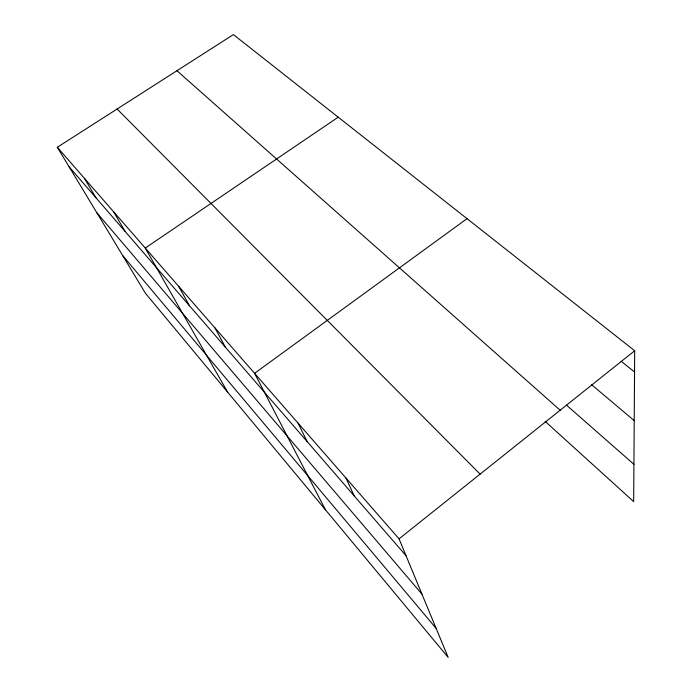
<?xml version="1.0" encoding="UTF-8"?>
<svg xmlns="http://www.w3.org/2000/svg" width="692" height="692" viewBox="0 0 692 692"><rect width="100%" height="100%" fill="white"/><g stroke="black" fill="none" stroke-linecap="round" stroke-linejoin="round"><path stroke-width="1.04" d="M57.315 147.266L399.042 538.843L448.165 657.4L145.45 293.278L57.315 147.266L233.403 34.6L634.685 350.749L633.682 501.631L545.201 421.419M399.042 538.843L634.685 350.749M467.031 218.663L254.587 373.317L325.508 509.866M338.224 117.19L145.259 248.039L227.607 392.096M621.122 361.215L634.538 372.011M591.608 384.709L634.218 420.615M566.437 405.105L633.924 464.306M176.953 70.722L560.174 410.226M117.104 109.016L480.127 474.124M69.122 166.815L406.04 555.737M96.837 212.738L421.947 594.125M122.666 255.53L436.133 628.362M84.372 178.268L96.041 197.895M113.592 211.752L125.07 231.405M178.623 286.272L189.487 305.769M214.935 327.878L225.358 347.168M298.079 423.158L307.196 441.643M346 478.06L354.183 495.879"/></g></svg>
